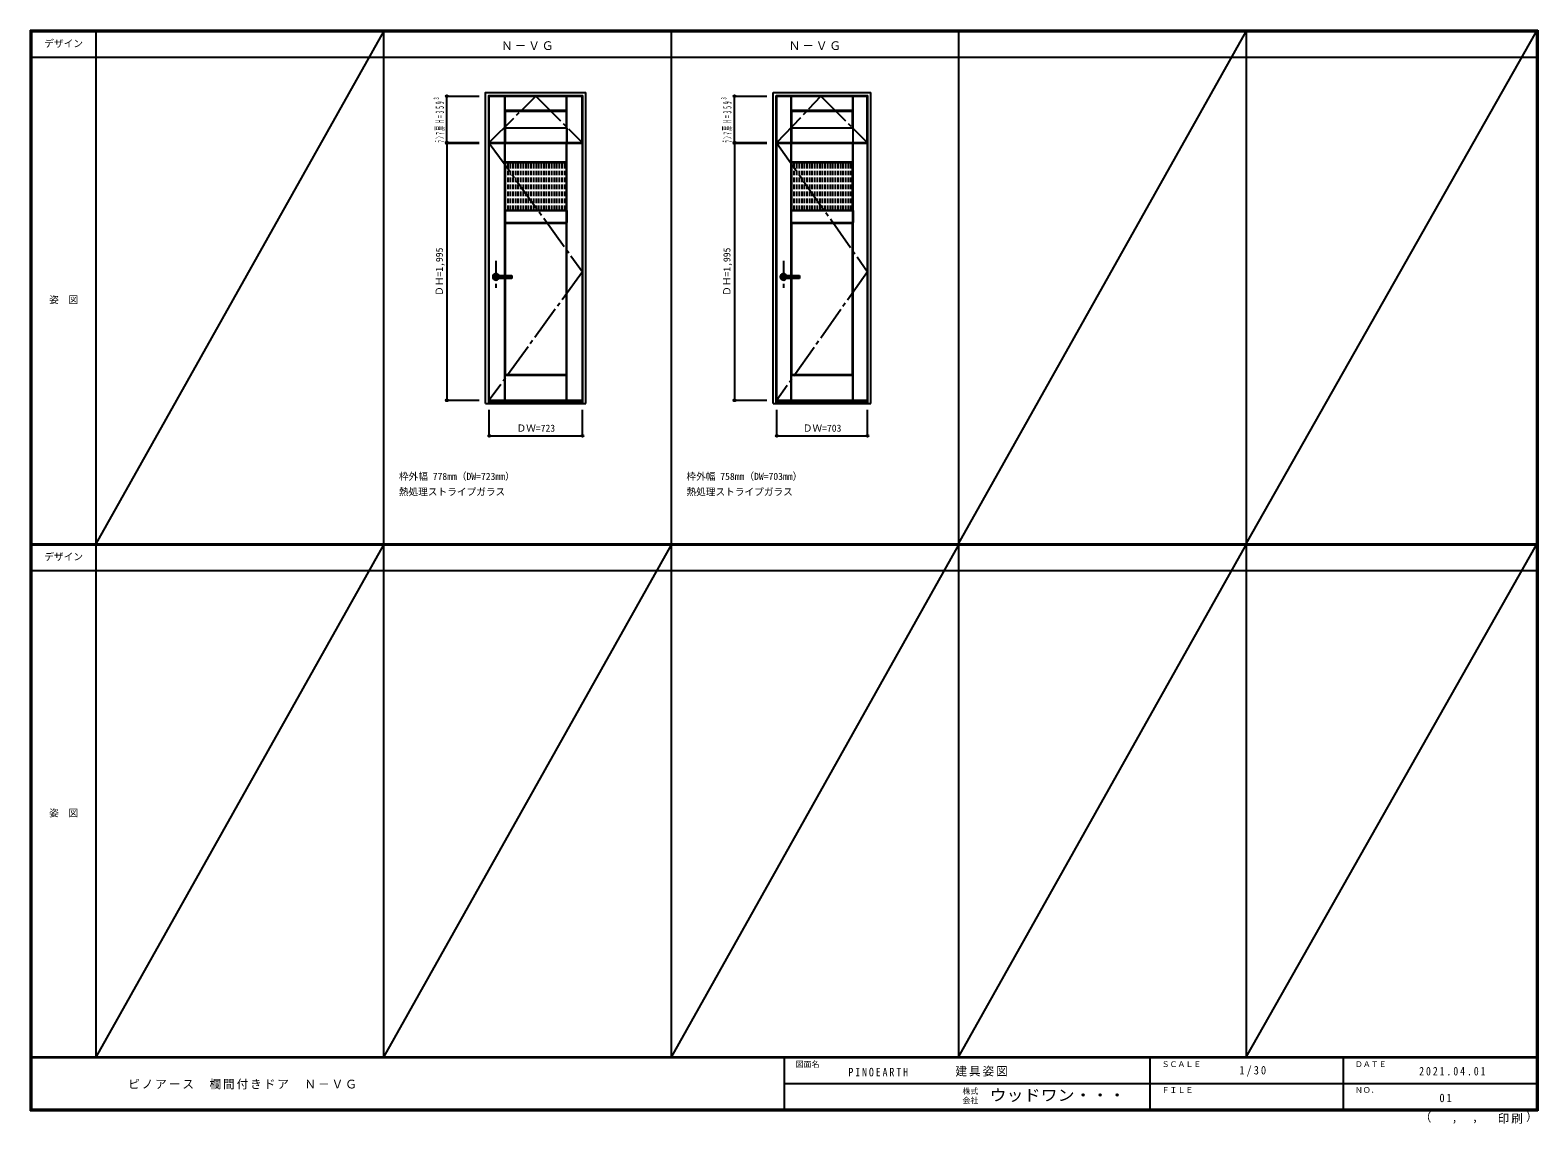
# Model space of a CAD drawing. Units: millimetres, scale not verified. Extents: x -6000 to 5700, y -4307 to 4175.
import ezdxf
from ezdxf.enums import TextEntityAlignment as Align

# ---------------------------------------------------------------- set-up
doc = ezdxf.new("R2010")
doc.units = ezdxf.units.MM
doc.header["$LTSCALE"] = 30
doc.header["$PDMODE"] = 32
doc.header["$PDSIZE"] = 15
for name, pattern in [('CHAIN1', [8, 5, -1, 1, -1]), ('CHAIN2', [12, 9, -1, 1, -1]), ('DASHED1', [1.8, 1.2, -0.6])]:
    doc.linetypes.add(name, pattern=pattern)
for name, color, linetype in [('0-1_通り芯', 4, 'CHAIN1'), ('0-2_扉', 3, 'Continuous'), ('0-3_仕上げ', 7, 'Continuous'), ('0-4_枠', 3, 'Continuous'), ('0-5_レバー', 3, 'Continuous'), ('0-7', 7, 'CHAIN2'), ('0-A_文字', 7, 'Continuous'), ('0-B_寸法', 4, 'Continuous'), ('0-C_ハッチ', 4, 'DASHED1'), ('F-1_枠', 6, 'Continuous'), ('F-A_文字', 7, 'Continuous')]:
    doc.layers.add(name, color=color, linetype=linetype)
doc.styles.add('ＭＳ ゴシック', font='')
doc.styles.get('ＭＳ ゴシック').set_extended_font_data('MS Gothic')

msp = doc.modelspace()

# ---------------------------------------------------------------- linework, layer by layer
at = {"layer": '0-1_通り芯'}
for p, q in [((-2385.8, 2386.75), (-2385.8, 2176.75)), ((-154.2, 2386.75), (-154.2, 2176.75)), ((-2253.3, 2261.75), (-2430.8, 2261.75)), ((-21.7, 2261.75), (-199.2, 2261.75))]:
    msp.add_line(p, q, dxfattribs=at)
at = {"layer": '0-2_扉'}
for p, q in [((-2438.3, 3303.25), (-2438.3, 3662.25)), ((-2438.3, 3662.25), (-1715.3, 3662.25)), ((-206.7, 3303.25), (-206.7, 3662.25)), ((-206.7, 3662.25), (496.3, 3662.25)), ((-1713.8, 1304.25), (-1713.8, 3299.25)), ((-205.2, 1304.25), (-205.2, 3299.25)), ((-205.2, 3299.25), (497.8, 3299.25)), ((497.8, 1304.25), (497.8, 3299.25)), ((-2436.8, 1304.25), (-1713.8, 1304.25)), ((-205.2, 1304.25), (497.8, 1304.25))]:
    msp.add_line(p, q, dxfattribs=at)
for points in [[(-2438.3, 3303.25), (-1715.3, 3303.25), (-1715.3, 3662.25)], [(-206.7, 3303.25), (496.3, 3303.25), (496.3, 3662.25)], [(-2436.8, 1304.25), (-2436.8, 3299.25), (-1713.8, 3299.25)]]:
    msp.add_lwpolyline(points, dxfattribs=at)
at = {"layer": '0-3_仕上げ'}
for p, q in [((-2315.8, 3303.25), (-2315.8, 3662.25)), ((-2314.3, 3549.75), (-2314.3, 3662.25)), ((-2312.8, 3551.25), (-2312.8, 3662.25)), ((-1837.8, 3551.25), (-1837.8, 3662.25)), ((-1836.3, 3549.75), (-1836.3, 3662.25)), ((-1834.8, 3303.25), (-1834.8, 3662.25)), ((-94.2, 3303.25), (-94.2, 3662.25)), ((-92.7, 3549.75), (-92.7, 3662.25)), ((-91.2, 3551.25), (-91.2, 3662.25)), ((383.8, 3551.25), (383.8, 3662.25)), ((385.3, 3549.75), (385.3, 3662.25)), ((386.8, 3303.25), (386.8, 3662.25)), ((-1837.8, 3551.25), (-2312.8, 3551.25)), ((383.8, 3551.25), (-91.2, 3551.25)), ((-2314.3, 3415.75), (-2314.3, 3303.25)), ((-2312.8, 3414.25), (-2312.8, 3303.25)), ((-1837.8, 3414.25), (-2312.8, 3414.25)), ((-1837.8, 3414.25), (-1837.8, 3303.25)), ((-1836.3, 3415.75), (-1836.3, 3303.25)), ((-92.7, 3415.75), (-92.7, 3303.25)), ((-91.2, 3414.25), (-91.2, 3303.25)), ((383.8, 3414.25), (-91.2, 3414.25)), ((383.8, 3414.25), (383.8, 3303.25)), ((385.3, 3415.75), (385.3, 3303.25)), ((-2315.8, 2273.25), (-2315.8, 3299.25)), ((-2313.8, 3153.25), (-2313.8, 3299.25)), ((-1836.8, 3153.25), (-1836.8, 3299.25)), ((-1835.8, 3152.25), (-1835.8, 3299.25)), ((-1834.8, 1304.25), (-1834.8, 3299.25)), ((-94.2, 2273.25), (-94.2, 3299.25)), ((-92.2, 3153.25), (-92.2, 3299.25)), ((384.8, 3153.25), (384.8, 3299.25)), ((385.8, 3152.25), (385.8, 3299.25)), ((386.8, 1304.25), (386.8, 3299.25)), ((-2314.8, 3152.25), (-2311.8, 3149.25)), ((-2313.8, 3153.25), (-1836.8, 3153.25)), ((-1838.8, 3149.25), (-1835.8, 3152.25)), ((-1836.8, 3153.25), (-1835.8, 3152.25)), ((-93.2, 3152.25), (-90.2, 3149.25)), ((-92.2, 3153.25), (384.8, 3153.25)), ((382.8, 3149.25), (385.8, 3152.25)), ((384.8, 3153.25), (385.8, 3152.25)), ((-2314.8, 2776.25), (-2311.8, 2779.25)), ((-2314.8, 2776.25), (-2313.8, 2775.25)), ((-2314.8, 2776.25), (-2314.8, 2682.25)), ((-2313.8, 2775.25), (-1836.8, 2775.25)), ((-2313.8, 2683.25), (-2313.8, 2775.25)), ((-1836.8, 2683.25), (-1836.8, 2775.25)), ((-1835.8, 2776.25), (-1835.8, 2682.25)), ((-93.2, 2776.25), (-90.2, 2779.25)), ((-93.2, 2776.25), (-92.2, 2775.25)), ((-93.2, 2776.25), (-93.2, 2682.25)), ((-92.2, 2775.25), (384.8, 2775.25)), ((-92.2, 2683.25), (-92.2, 2775.25)), ((384.8, 2683.25), (384.8, 2775.25)), ((385.8, 2776.25), (385.8, 2682.25)), ((-2313.8, 2683.25), (-1836.8, 2683.25)), ((-1838.8, 2679.25), (-1835.8, 2682.25)), ((-1836.8, 2683.25), (-1835.8, 2682.25)), ((-92.2, 2683.25), (384.8, 2683.25)), ((382.8, 2679.25), (385.8, 2682.25)), ((384.8, 2683.25), (385.8, 2682.25)), ((-2315.8, 1304.25), (-2315.8, 2250.25)), ((-94.2, 1304.25), (-94.2, 2250.25)), ((-2314.8, 1501.25), (-2311.8, 1504.25)), ((-2314.8, 1501.25), (-2313.8, 1500.25)), ((-2314.8, 1304.25), (-2314.8, 1501.25)), ((-2313.8, 1500.25), (-1836.8, 1500.25)), ((-2313.8, 1304.25), (-2313.8, 1500.25)), ((-1836.8, 1304.25), (-1836.8, 1500.25)), ((-1835.8, 1304.25), (-1835.8, 1501.25)), ((-93.2, 1501.25), (-90.2, 1504.25)), ((-93.2, 1501.25), (-92.2, 1500.25)), ((-93.2, 1304.25), (-93.2, 1501.25)), ((-92.2, 1500.25), (384.8, 1500.25)), ((-92.2, 1304.25), (-92.2, 1500.25)), ((384.8, 1304.25), (384.8, 1500.25)), ((385.8, 1304.25), (385.8, 1501.25))]:
    msp.add_line(p, q, dxfattribs=at)
at = {"layer": '0-3_仕上げ', "color": 3}
for p, q in [((-2311.8, 3418.25), (-2311.8, 3547.25)), ((-2311.8, 3547.25), (-1838.8, 3547.25)), ((-1838.8, 3418.25), (-1838.8, 3547.25)), ((-90.2, 3418.25), (-90.2, 3547.25)), ((-90.2, 3547.25), (382.8, 3547.25)), ((382.8, 3418.25), (382.8, 3547.25)), ((-2311.8, 3418.25), (-1838.8, 3418.25)), ((-90.2, 3418.25), (382.8, 3418.25)), ((-2311.8, 3149.25), (-1838.8, 3149.25)), ((-2311.8, 2779.25), (-2311.8, 3149.25)), ((-1838.8, 2779.25), (-1838.8, 3149.25)), ((-90.2, 3149.25), (382.8, 3149.25)), ((-90.2, 2779.25), (-90.2, 3149.25)), ((382.8, 2779.25), (382.8, 3149.25)), ((-2311.8, 2779.25), (-1838.8, 2779.25)), ((-90.2, 2779.25), (382.8, 2779.25)), ((-2311.8, 2679.25), (-1838.8, 2679.25)), ((-2311.8, 2273.25), (-2311.8, 2679.25)), ((-90.2, 2679.25), (382.8, 2679.25)), ((-90.2, 2273.25), (-90.2, 2679.25)), ((-2311.8, 1504.25), (-2311.8, 2250.25)), ((-90.2, 1504.25), (-90.2, 2250.25))]:
    msp.add_line(p, q, dxfattribs=at)
at = {"layer": '0-3_仕上げ'}
for points in [[(-2312.8, 3551.25), (-2314.3, 3549.75), (-2311.8, 3547.25)], [(-1837.8, 3551.25), (-1836.3, 3549.75), (-1838.8, 3547.25)], [(-91.2, 3551.25), (-92.7, 3549.75), (-90.2, 3547.25)], [(383.8, 3551.25), (385.3, 3549.75), (382.8, 3547.25)], [(-2312.8, 3414.25), (-2314.3, 3415.75), (-2311.8, 3418.25)], [(-1837.8, 3414.25), (-1836.3, 3415.75), (-1838.8, 3418.25)], [(-91.2, 3414.25), (-92.7, 3415.75), (-90.2, 3418.25)], [(383.8, 3414.25), (385.3, 3415.75), (382.8, 3418.25)], [(-2313.8, 3153.25), (-2314.8, 3152.25), (-2314.8, 3299.25)], [(-92.2, 3153.25), (-93.2, 3152.25), (-93.2, 3299.25)], [(-1838.8, 2779.25), (-1835.8, 2776.25), (-1836.8, 2775.25)], [(382.8, 2779.25), (385.8, 2776.25), (384.8, 2775.25)], [(-2313.8, 2683.25), (-2314.8, 2682.25), (-2311.8, 2679.25)], [(-92.2, 2683.25), (-93.2, 2682.25), (-90.2, 2679.25)], [(-1838.8, 1504.25), (-1835.8, 1501.25), (-1836.8, 1500.25)], [(382.8, 1504.25), (385.8, 1501.25), (384.8, 1500.25)]]:
    msp.add_lwpolyline(points, dxfattribs=at)
at = {"layer": '0-3_仕上げ', "color": 3}
for points in [[(-2311.8, 1504.25), (-1838.8, 1504.25), (-1838.8, 2679.25)], [(-90.2, 1504.25), (382.8, 1504.25), (382.8, 2679.25)]]:
    msp.add_lwpolyline(points, dxfattribs=at)
at = {"layer": '0-4_枠'}
for p, q in [((-1711.8, 1279.25), (-1711.8, 3667.25)), ((-1687.8, 1279.25), (-1687.8, 3691.25)), ((-234.2, 1279.25), (-234.2, 3691.25)), ((-234.2, 3691.25), (523.8, 3691.25)), ((-210.2, 1279.25), (-210.2, 3667.25)), ((-210.2, 3667.25), (499.8, 3667.25)), ((499.8, 1279.25), (499.8, 3667.25)), ((523.8, 1279.25), (523.8, 3691.25)), ((-2441.8, 1294.25), (-1711.8, 1294.25)), ((-2441.8, 1291.25), (-1711.8, 1291.25)), ((-210.2, 1294.25), (499.8, 1294.25)), ((-210.2, 1291.25), (499.8, 1291.25)), ((-2465.8, 1279.25), (-1687.8, 1279.25)), ((-234.2, 1279.25), (523.8, 1279.25))]:
    msp.add_line(p, q, dxfattribs=at)
for points in [[(-2465.8, 1279.25), (-2465.8, 3691.25), (-1687.8, 3691.25)], [(-2441.8, 1279.25), (-2441.8, 3667.25), (-1711.8, 3667.25)]]:
    msp.add_lwpolyline(points, dxfattribs=at)
at = {"layer": '0-5_レバー'}
for p, q in [((-2385.8, 2271.25), (-2366.8, 2271.25)), ((-2385.8, 2252.25), (-2366.8, 2252.25)), ((-2366.8, 2272.25), (-2365.8, 2273.25)), ((-2366.8, 2251.25), (-2366.8, 2272.25)), ((-2366.8, 2251.25), (-2365.8, 2250.25)), ((-2365.8, 2273.25), (-2261.8, 2273.25)), ((-2261.8, 2250.25), (-2365.8, 2250.25)), ((-2260.8, 2272.25), (-2261.8, 2273.25)), ((-2260.8, 2251.25), (-2261.8, 2250.25)), ((-2260.8, 2251.25), (-2260.8, 2272.25)), ((-154.2, 2271.25), (-135.2, 2271.25)), ((-154.2, 2252.25), (-135.2, 2252.25)), ((-135.2, 2272.25), (-134.2, 2273.25)), ((-135.2, 2251.25), (-135.2, 2272.25)), ((-135.2, 2251.25), (-134.2, 2250.25)), ((-134.2, 2273.25), (-30.2, 2273.25)), ((-30.2, 2250.25), (-134.2, 2250.25)), ((-29.2, 2272.25), (-30.2, 2273.25)), ((-29.2, 2251.25), (-30.2, 2250.25)), ((-29.2, 2251.25), (-29.2, 2272.25))]:
    msp.add_line(p, q, dxfattribs=at)
at = {"layer": '0-5_レバー', "color": 4}
for p, q in [((-2365.8, 2250.25), (-2365.8, 2273.25)), ((-2261.8, 2273.25), (-2261.8, 2250.25)), ((-134.2, 2250.25), (-134.2, 2273.25)), ((-30.2, 2273.25), (-30.2, 2250.25))]:
    msp.add_line(p, q, dxfattribs=at)
for centre, radius, start, end in [((-2385.8, 2261.75), 24.55, 27.93255, 332.06745), ((-2385.8, 2261.75), 11, 59.72736, 300.27264), ((-154.2, 2261.75), 24.55, 27.93255, 332.06745), ((-154.2, 2261.75), 11, 59.72736, 300.27264)]:
    msp.add_arc(centre, radius, start, end, dxfattribs=at)
at = {"layer": '0-5_レバー'}
for centre in [(-2385.8, 2261.75), (-154.2, 2261.75)]:
    msp.add_arc(centre, 9.5, 90, 270, dxfattribs=at)
at = {"layer": '0-7'}
for p, q in [((-2436.8, 3299.25), (-1713.8, 2301.75)), ((-205.2, 3299.25), (497.8, 2301.75)), ((-1713.8, 2301.75), (-2436.8, 1304.25)), ((497.8, 2301.75), (-205.2, 1304.25))]:
    msp.add_line(p, q, dxfattribs=at)
for points in [[(-2438.3, 3303.25), (-2076.8, 3662.25), (-1715.3, 3303.25)], [(-206.7, 3303.25), (134.8, 3662.25), (496.3, 3303.25)]]:
    msp.add_lwpolyline(points, dxfattribs=at)
at = {"layer": '0-B_寸法'}
for p, q in [((-2765.8, 3303.25), (-2765.8, 3662.25)), ((-2765.8, 3662.25), (-2515.8, 3662.25)), ((-534.2, 3303.25), (-534.2, 3662.25)), ((-534.2, 3662.25), (-284.2, 3662.25)), ((-2765.8, 3303.25), (-2515.8, 3303.25)), ((-2765.8, 3299.25), (-2515.8, 3299.25)), ((-2765.8, 3299.25), (-2765.8, 1304.25)), ((-534.2, 3303.25), (-284.2, 3303.25)), ((-534.2, 3299.25), (-284.2, 3299.25)), ((-534.2, 3299.25), (-534.2, 1304.25)), ((-2765.8, 1304.25), (-2515.8, 1304.25)), ((-534.2, 1304.25), (-284.2, 1304.25)), ((-2436.8, 1029.25), (-2436.8, 1229.25)), ((-1713.8, 1029.25), (-1713.8, 1229.25)), ((-205.2, 1029.25), (-205.2, 1229.25)), ((497.8, 1029.25), (497.8, 1229.25)), ((-2436.8, 1029.25), (-1713.8, 1029.25)), ((-205.2, 1029.25), (497.8, 1029.25))]:
    msp.add_line(p, q, dxfattribs=at)
at = {"layer": '0-B_寸法', "color": 7}
for p in [(-2765.8, 3662.25), (-534.2, 3662.25), (-2765.8, 3303.25), (-2765.8, 3299.25), (-534.2, 3303.25), (-534.2, 3299.25), (-2765.8, 1304.25), (-534.2, 1304.25), (-2436.8, 1029.25), (-1713.8, 1029.25), (-205.2, 1029.25), (497.8, 1029.25)]:
    msp.add_point(p, dxfattribs=at)
at = {"layer": '0-C_ハッチ'}
for p, q in [((-2291.8, 2779.25), (-2291.8, 3149.25)), ((-2271.8, 2779.25), (-2271.8, 3149.25)), ((-2251.8, 2779.25), (-2251.8, 3149.25)), ((-2231.8, 2779.25), (-2231.8, 3149.25)), ((-2211.8, 2779.25), (-2211.8, 3149.25)), ((-2191.8, 2779.25), (-2191.8, 3149.25)), ((-2171.8, 2779.25), (-2171.8, 3149.25)), ((-2151.8, 2779.25), (-2151.8, 3149.25)), ((-2131.8, 2779.25), (-2131.8, 3149.25)), ((-2111.8, 2779.25), (-2111.8, 3149.25)), ((-2091.8, 2779.25), (-2091.8, 3149.25)), ((-2071.8, 2779.25), (-2071.8, 3149.25)), ((-2051.8, 2779.25), (-2051.8, 3149.25)), ((-2031.8, 2779.25), (-2031.8, 3149.25)), ((-2011.8, 2779.25), (-2011.8, 3149.25)), ((-1991.8, 2779.25), (-1991.8, 3149.25)), ((-1971.8, 2779.25), (-1971.8, 3149.25)), ((-1951.8, 2779.25), (-1951.8, 3149.25)), ((-1931.8, 2779.25), (-1931.8, 3149.25)), ((-1911.8, 2779.25), (-1911.8, 3149.25)), ((-1891.8, 2779.25), (-1891.8, 3149.25)), ((-1871.8, 2779.25), (-1871.8, 3149.25)), ((-1851.8, 2779.25), (-1851.8, 3149.25)), ((-70.2, 2779.25), (-70.2, 3149.25)), ((-50.2, 2779.25), (-50.2, 3149.25)), ((-30.2, 2779.25), (-30.2, 3149.25)), ((-10.2, 2779.25), (-10.2, 3149.25)), ((9.8, 2779.25), (9.8, 3149.25)), ((29.8, 2779.25), (29.8, 3149.25)), ((49.8, 2779.25), (49.8, 3149.25)), ((69.8, 2779.25), (69.8, 3149.25)), ((89.8, 2779.25), (89.8, 3149.25)), ((109.8, 2779.25), (109.8, 3149.25)), ((129.8, 2779.25), (129.8, 3149.25)), ((149.8, 2779.25), (149.8, 3149.25)), ((169.8, 2779.25), (169.8, 3149.25)), ((189.8, 2779.25), (189.8, 3149.25)), ((209.8, 2779.25), (209.8, 3149.25)), ((229.8, 2779.25), (229.8, 3149.25)), ((249.8, 2779.25), (249.8, 3149.25)), ((269.8, 2779.25), (269.8, 3149.25)), ((289.8, 2779.25), (289.8, 3149.25)), ((309.8, 2779.25), (309.8, 3149.25)), ((329.8, 2779.25), (329.8, 3149.25)), ((349.8, 2779.25), (349.8, 3149.25)), ((369.8, 2779.25), (369.8, 3149.25))]:
    msp.add_line(p, q, dxfattribs=at)
at = {"layer": 'F-1_枠'}
for p, q in [((-6000, 4175), (5700, 4175)), ((-6000, 4175), (-6000, -4205)), ((-6000, 4170), (5700, 4170)), ((-6000, 4165), (5700, 4165)), ((-5995, 4175), (-5995, -4205)), ((-5990, 4175), (-5990, -4205)), ((-5490, 4175), (-5490, -3790)), ((-3258.4, 4175), (-3258.4, -3790)), ((-1026.8, 4175), (-1026.8, -3790)), ((1204.8, 4175), (1204.8, -3790)), ((3436.4, 4175), (3436.4, -3790)), ((5690, 4175), (5690, -4205)), ((5695, 4175), (5695, -4205)), ((5700, 4175), (5700, -4205)), ((-6000, 3965), (5700, 3965)), ((-6000, 190.5), (5700, 190.5)), ((-6000, 187.5), (5700, 187.5)), ((-6000, 184.5), (5700, 184.5)), ((-6000, -15.5), (5700, -15.5)), ((5700, -3790), (-6000, -3790)), ((5700, -3795), (-6000, -3795)), ((-150, -3795), (-150, -4195)), ((2690, -3795), (2690, -4195)), ((4190, -3795), (4190, -4195)), ((-150, -3995), (5690, -3995.01)), ((5700, -4195), (-6000, -4195)), ((5700, -4200), (-6000, -4200)), ((5700, -4205), (-6000, -4205))]:
    msp.add_line(p, q, dxfattribs=at)
at = {"layer": 'F-A_文字'}
for p, q in [((-3258.4, 4165), (-5490, 190.5)), ((1204.8, 190.5), (3436.4, 4165)), ((3436.4, 190.5), (5690, 4165)), ((-3258.4, 184.5), (-5490, -3790)), ((-1026.8, 184.5), (-3258.4, -3790)), ((1204.8, 184.5), (-1026.8, -3790)), ((1204.8, -3790), (3436.4, 184.5)), ((3436.4, -3790), (5690, 184.5))]:
    msp.add_line(p, q, dxfattribs=at)

# ---------------------------------------------------------------- texts
at = {"layer": '0-A_文字', "style": 'ＭＳ ゴシック'}
for s, p in [('枠外幅 778mm（DW=723mm）', (-3138.4, 670.5)), ('枠外幅 758mm（DW=703mm）', (-906.8, 670.5)), ('熱処理ストライプガラス', (-3138.4, 550.5)), ('熱処理ストライプガラス', (-906.8, 550.5))]:
    msp.add_text(s, height=54.99, dxfattribs=at).set_placement(p, align=Align.BOTTOM_LEFT)
at = {"layer": '0-A_文字', "char_height": 65.98, "attachment_point": 7, "style": 'ＭＳ ゴシック'}
for insert in [(-2345.1, 4020), (-113.5, 4020)]:
    msp.add_mtext('\\T1.17;Ｎ－ＶＧ', dxfattribs=dict(at, insert=insert))
at = {"layer": '0-B_寸法', "color": 7, "style": 'ＭＳ ゴシック'}
for p in [(-2780.8, 2114.25), (-549.2, 2114.25)]:
    msp.add_text('ＤＨ=1,995', height=54.99, rotation=90, dxfattribs=at).set_placement(p, align=Align.BOTTOM_LEFT)
for s, p in [('ＤＷ=723', (-2225.8, 1044.25)), ('ＤＷ=703', (-4.2, 1044.25))]:
    msp.add_text(s, height=54.99, dxfattribs=at).set_placement(p, align=Align.BOTTOM_LEFT)
at = {"layer": '0-B_寸法', "color": 7, "char_height": 65.98, "attachment_point": 7, "rotation": 90, "style": 'ＭＳ ゴシック'}
for insert in [(-2780.8, 3302.75), (-549.2, 3302.75)]:
    msp.add_mtext('\\T1.67;\\W0.4;ﾗﾝﾏ扉H=359³', dxfattribs=dict(at, insert=insert))
at = {"layer": 'F-A_文字', "style": 'ＭＳ ゴシック'}
for s, height, p in [('デザイン', 54.99, (-5890, 4027.5)), ('姿\u3000図', 54.99, (-5852.5, 2040.25)), ('デザイン', 54.99, (-5890, 47)), ('姿\u3000図', 54.99, (-5852.5, -1940.25)), ('図面名', 43.99, (-60, -3880)), ('ＳＣＡＬＥ', 43.99, (2780, -3880)), ('ＤＡＴＥ', 43.99, (4280, -3880)), ('株式', 43.99, (1235, -4089)), ('ＦＩＬＥ', 43.99, (2780, -4080)), ('ＮＯ．', 43.99, (4280, -4080)), ('会社', 43.99, (1235, -4161)), ('（', 65.98, (4784.03, -4308.31)), ('）', 65.98, (5608.4, -4304.13)), (',', 65.98, (5031.28, -4308.31)), (',', 65.98, (5190.2, -4305.53))]:
    msp.add_text(s, height=height, dxfattribs=at).set_placement(p, align=Align.BOTTOM_LEFT)
at = {"layer": 'F-A_文字', "style": 'ＭＳ ゴシック', "width": 1.1}
msp.add_text('ウッドワン・・・', height=87.98, dxfattribs=at).set_placement((1445, -4155), align=Align.BOTTOM_LEFT)
at = {"layer": 'F-A_文字', "char_height": 65.98, "attachment_point": 7, "style": 'ＭＳ ゴシック'}
for s, insert in [('\\T1.17;建具姿図', (1180.42, -3940)), ('\\T1.38;\\W0.9;1/30', (3383.75, -3940)), ('\\T1.17;ピノアース\u3000欄間付きドア\u3000Ｎ－ＶＧ', (-5240, -4040)), ('\\T1.39;\\W0.85;PINOEARTH', (350, -3940)), ('\\T1.39;\\W0.85;2021.04.01', (4778.75, -3932.5)), ('\\T1.36;\\W0.9;01', (4936.25, -4140)), ('\\T1.17;印刷', (5388.15, -4306.92))]:
    msp.add_mtext(s, dxfattribs=dict(at, insert=insert))

doc.saveas('drawing.dxf')
